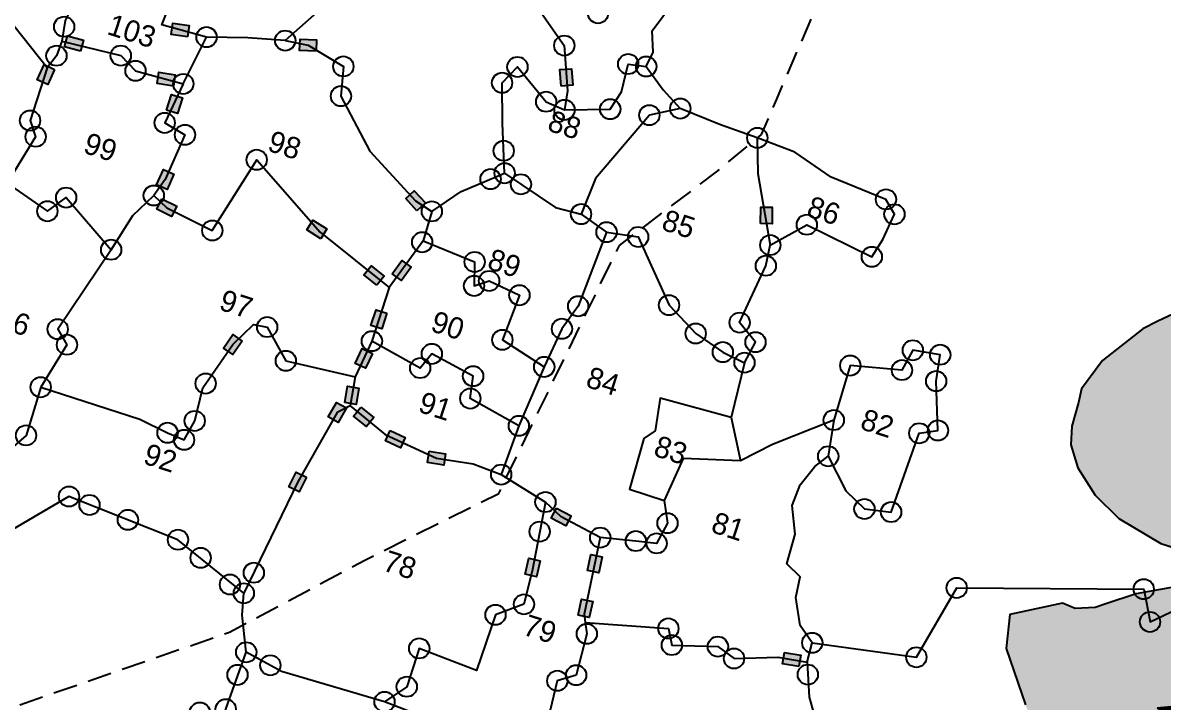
# Model space of a CAD drawing. Header units: metres. Extents: x 283060 to 287329, y 2093135 to 2097999.
# Drawn here: x 285063.6 to 285300.6, y 2095788 to 2095929.3 of the extents above; entities that cross this region are included whole.
import ezdxf
from ezdxf.enums import TextEntityAlignment as Align

# ---------------------------------------------------------------- set-up
doc = ezdxf.new("R2010")
doc.units = ezdxf.units.M
doc.linetypes.add('DASHED', pattern=[0.75, 0.5, -0.25])
for name, color, linetype in [('LINE_FOOTPATH', 1, 'DASHED'), ('POLY_HATCH', 12, 'Continuous'), ('POLY_PARCEL', 6, 'Continuous'), ('SYM_ARROW', 1, 'Continuous'), ('SYM_STONE', 1, 'Continuous'), ('TEXT_PARCEL', 7, 'Continuous')]:
    doc.layers.add(name, color=color, linetype=linetype)
doc.styles.add('TEXT_MAP', font='')
doc.styles.get('TEXT_MAP').set_extended_font_data('Kruti Dev 050')

# ---------------------------------------------------------------- blocks, each defined once
blk = doc.blocks.new('STONE')
blk.add_circle((0, 0), 0.851)
blk = doc.blocks.new('STONESQUAREFILLED')
blk.add_hatch(color=256).paths.add_polyline_path([(0.696, -0.481), (0.696, 0.481), (-0.696, 0.481), (-0.696, -0.481)])
blk.add_lwpolyline([(-0.696, 0.481), (0.696, 0.481), (0.696, -0.481), (-0.696, -0.481)], close=True)
blk = doc.blocks.new('ARROWASPECT')
h = blk.add_hatch(color=256)
h.paths.add_polyline_path([(2.85, -2.85), (3.72, -1.98), (0, 0)])
h.paths.add_polyline_path([(0, 0), (1.98, -3.72), (2.85, -2.85)])
for points in [[(0, 0), (17.15, -17.15)], [(0, 0), (1.98, -3.72)], [(0, 0), (3.72, -1.98)], [(3.72, -1.98), (1.98, -3.72)]]:
    blk.add_lwpolyline(points)

msp = doc.modelspace()

# ---------------------------------------------------------------- hatches: boundary and pattern name
at = {"layer": 'POLY_HATCH'}
h = msp.add_hatch(dxfattribs=at)
h.set_pattern_fill('ZIGZAG', color=256, scale=24.730919, angle=-17.9078, style=0)
h.set_pattern_definition([(342.09218, (284184.586, 2094971.0132), (3.892149, 1.9910427), [3.091365, -3.091365]), (72.09218, (284187.5275, 2094970.0627), (-1.9910427, 3.892149), [3.091365, -3.091365])])
h.paths.add_polyline_path([(285473.98, 2095935.98), (285477.88, 2095936.67), (285481.51, 2095938.52), (285484.97, 2095944.54), (285486.27, 2095951.91), (285484.05, 2095959.76), (285480.37, 2095963.76), (285490.08, 2095969.71), (285493.55, 2095973.78), (285495.66, 2095978.29), (285494.89, 2095984.59), (285492.75, 2095990.69), (285490.18, 2095993.47), (285483.75, 2095999.01), (285476.88, 2096002.52), (285473.34, 2096004.96), (285473.85, 2096006.53), (285478.52, 2096008.26), (285488.93, 2096015.18), (285496.67, 2096023.06), (285500.3, 2096031.62), (285499.02, 2096043.06), (285494.08, 2096055.9), (285484.57, 2096061.42), (285474.53, 2096063.15), (285465.09, 2096062.74), (285461.01, 2096060.16), (285457.13, 2096057.52), (285455.39, 2096055.49), (285453.47, 2096052.22), (285450.56, 2096049.91), (285446.8, 2096047.67), (285445.06, 2096046.29), (285443.14, 2096042.36), (285437.36, 2096047.91), (285432.25, 2096050.86), (285428.39, 2096052.97), (285424.22, 2096053.45), (285416.44, 2096049.48), (285412.52, 2096044.69), (285409.96, 2096039.46), (285408.06, 2096033.58), (285407.78, 2096029.35), (285408.14, 2096025.78), (285404.45, 2096030.43), (285396.58, 2096029.51), (285388.78, 2096027.49), (285379.24, 2096024.73), (285378.32, 2096022.08), (285376.6, 2096012.72), (285374.66, 2096008.77), (285368.16, 2096008.06), (285359.08, 2096004.72), (285354.16, 2096000.9), (285349.29, 2095992.53), (285347.4, 2095986), (285347.89, 2095982.82), (285350.08, 2095977.56), (285352.84, 2095974.72), (285354.96, 2095971.23), (285356.28, 2095969.29), (285355.78, 2095967.72), (285348.2, 2095969.74), (285342.02, 2095970.01), (285338.59, 2095960.08), (285338.96, 2095955.86), (285341.74, 2095950.41), (285344.12, 2095947.05), (285347.54, 2095943.57), (285350.23, 2095941.18), (285357.33, 2095938.95), (285355.06, 2095937.3), (285349.48, 2095935.42), (285343.62, 2095928.67), (285341.85, 2095923.19), (285341.78, 2095916.94), (285342.46, 2095913.04), (285343.85, 2095908.38), (285344.03, 2095905.83), (285337.83, 2095907.4), (285332.61, 2095908), (285328.4, 2095906.34), (285325.71, 2095901.37), (285325.5, 2095895.38), (285324.18, 2095890.61), (285321.84, 2095883.37), (285321.21, 2095880.76), (285323.07, 2095877.13), (285324.32, 2095875.65), (285328.19, 2095872.88), (285330.56, 2095870.17), (285335, 2095866.78), (285332.36, 2095865.04), (285327.21, 2095865.84), (285323.96, 2095865.16), (285317.94, 2095868.62), (285316.55, 2095871.02), (285314.72, 2095872.04), (285310.5, 2095871.03), (285306.66, 2095870.54), (285299.53, 2095867.22), (285296.42, 2095865.63), (285288.02, 2095859.05), (285283.7, 2095853.14), (285283.01, 2095850.33), (285281.63, 2095845.37), (285281.47, 2095841.53), (285282.94, 2095836.73), (285286.51, 2095831.03), (285291.44, 2095826.2), (285300.15, 2095821), (285308.18, 2095818.41), (285315.48, 2095817.56), (285320.64, 2095816.76), (285328.35, 2095817.24), (285327.88, 2095815.07), (285325.97, 2095810.5), (285324.63, 2095807.04), (285321.25, 2095799.26), (285316.71, 2095805.27), (285314.67, 2095807.66), (285311.97, 2095810.05), (285307.27, 2095811.57), (285302.39, 2095811.85), (285295.04, 2095810.54), (285288.74, 2095808.47), (285286.54, 2095807.67), (285282.37, 2095807.5), (285279.69, 2095808.58), (285268.77, 2095806.27), (285267.99, 2095799.17), (285272.01, 2095787.49), (285275.81, 2095778.48), (285281.46, 2095772.54), (285285.07, 2095769.65), (285290.69, 2095766.96), (285293.64, 2095765.36), (285301.08, 2095762.96), (285298.89, 2095760.85), (285296.47, 2095754.71), (285295, 2095748.85), (285293.11, 2095744.99), (285290.98, 2095743.08), (285288.98, 2095741.56), (285281.4, 2095732.17), (285279.05, 2095726.22), (285279.65, 2095717.38), (285285.41, 2095707.73), (285293.73, 2095702.02), (285300.34, 2095699.02), (285306.54, 2095697.45), (285313.84, 2095695.95), (285318.99, 2095695.8), (285321.78, 2095696.41), (285323.93, 2095697.02), (285326.33, 2095697.75), (285336.69, 2095697), (285336.06, 2095687.69), (285338.6, 2095680.81), (285343.4, 2095674.64), (285344.12, 2095668.43), (285349.36, 2095665.23), (285359.41, 2095662.19), (285365.74, 2095660.36), (285378.6, 2095662.91), (285382.91, 2095668.22), (285387.89, 2095679.59), (285389.9, 2095686.51), (285389.73, 2095690.67), (285390.53, 2095696.47), (285389.96, 2095701.41), (285390.45, 2095707.65), (285396.1, 2095706.35), (285400.58, 2095707.5), (285403.88, 2095710.33), (285406.65, 2095712.89), (285415.03, 2095722.08), (285415.14, 2095729.78), (285413.47, 2095733.99), (285418.46, 2095736.71), (285421.64, 2095738.49), (285424.98, 2095743.47), (285425.44, 2095749.59), (285424.22, 2095754.53), (285422.34, 2095759.63), (285429.56, 2095761.67), (285431.5, 2095762.99), (285433.49, 2095765.8), (285434.71, 2095768.22), (285435.06, 2095772.65), (285434.25, 2095774.86), (285434.15, 2095778.57), (285433.67, 2095781.1), (285430.09, 2095788.1), (285425.04, 2095792.54), (285441.96, 2095786.64), (285447.84, 2095784.09), (285453.06, 2095782.84), (285454.74, 2095784.02), (285455.62, 2095787.42), (285453.62, 2095792.61), (285450.78, 2095796.55), (285447.15, 2095802.7), (285444.7, 2095806.52), (285452.96, 2095807.31), (285459.27, 2095808.08), (285461.07, 2095810.31), (285462.03, 2095812.6), (285459.45, 2095823.32), (285453.6, 2095829.32), (285449.19, 2095833.77), (285455.88, 2095836.37), (285460.09, 2095838.03), (285464.23, 2095841.46), (285466.29, 2095843.82), (285464.33, 2095851.15), (285459.39, 2095857.29), (285454.72, 2095862.91), (285462.52, 2095864.28), (285471.05, 2095870.61), (285474.74, 2095873.31), (285473.96, 2095880.27), (285472.55, 2095884.62), (285468.81, 2095887.12), (285460.71, 2095890.17), (285466.24, 2095891.2), (285473.69, 2095894.85), (285474.32, 2095897.45), (285473.91, 2095899.53), (285468.24, 2095905.79), (285471.49, 2095907.45), (285476.43, 2095908.02), (285481.27, 2095912.29), (285483, 2095915.63), (285483.5, 2095918.49), (285483.89, 2095927.8), (285481.66, 2095930.26), (285476.74, 2095933.79)])
h.paths.add_polyline_path([(285447.39, 2095928.83), (285444.87, 2095927.05), (285441.66, 2095922.92), (285441.82, 2095922.27), (285443.37, 2095917.13), (285442.42, 2095913.42), (285441.77, 2095906.71), (285439.73, 2095901.75), (285437.15, 2095899.77), (285437.39, 2095895.15), (285439.24, 2095891.52), (285438.98, 2095884.69), (285439.14, 2095881.83), (285438.44, 2095879.67), (285437.18, 2095875.76), (285435.7, 2095873.85), (285433.76, 2095871.88), (285432.16, 2095869.59), (285434.08, 2095865.51), (285433.73, 2095861.08), (285431.66, 2095852.57), (285425.86, 2095848.12), (285423.15, 2095845.75), (285424.27, 2095843.87), (285424.33, 2095837.77), (285422.49, 2095832.99), (285419.47, 2095828.34), (285417.74, 2095825.66), (285415.68, 2095823.3), (285415.96, 2095820.82), (285415.86, 2095817.18), (285415.24, 2095813.92), (285413.27, 2095806.72), (285407.93, 2095802.01), (285407.44, 2095799.14), (285407.27, 2095795.95), (285408.03, 2095791.6), (285406.26, 2095786.11), (285402.21, 2095780.88), (285398.52, 2095779.62), (285398.28, 2095777.53), (285399.41, 2095775), (285401.28, 2095768.74), (285398.33, 2095759.63), (285395.01, 2095754.07), (285389.6, 2095750.5), (285388.06, 2095748.61), (285389.25, 2095743.9), (285389.7, 2095740.94), (285388.52, 2095737.29), (285386.38, 2095733.36), (285384.45, 2095730.74), (285382.01, 2095727.85), (285378.04, 2095721.32), (285377.67, 2095718.44), (285376.54, 2095713.62), (285376.11, 2095710.94), (285374.9, 2095707.87), (285372.02, 2095702.32), (285369.77, 2095700.02), (285366.28, 2095696.6), (285356.59, 2095696.25), (285352.32, 2095699.6), (285344.92, 2095703.09), (285341.16, 2095707.63), (285338.94, 2095713.5), (285338.39, 2095720.11), (285339.7, 2095724.15), (285347.06, 2095732.87), (285346.52, 2095734.56), (285344.22, 2095741.26), (285345.2, 2095750.56), (285347.7, 2095757.65), (285351.4, 2095759.7), (285349.41, 2095762.94), (285348.43, 2095770.97), (285352.06, 2095779.17), (285356.41, 2095780.58), (285355.34, 2095783.3), (285355.31, 2095786.55), (285356.16, 2095793.2), (285358.2, 2095798.16), (285361.53, 2095804.44), (285366.5, 2095808.46), (285365.37, 2095811.64), (285364.86, 2095817.42), (285364.17, 2095821.32), (285366.46, 2095827.07), (285368.92, 2095832.03), (285373.02, 2095832.65), (285372.21, 2095836.16), (285370.18, 2095841.63), (285371.26, 2095846.63), (285372.53, 2095849.89), (285374.62, 2095855.47), (285382.21, 2095859.74), (285379.68, 2095865.97), (285378.39, 2095870.71), (285377.26, 2095873.88), (285377.13, 2095880.2), (285378.02, 2095882.94), (285379.99, 2095888.36), (285381.9, 2095892.28), (285385.62, 2095899.21), (285382.8, 2095902.65), (285382.22, 2095908.09), (285382.85, 2095910.7), (285385.66, 2095916.72), (285389.13, 2095920.78), (285396.81, 2095928.47), (285396.14, 2095930.41), (285396.22, 2095936.01), (285397.34, 2095941.49), (285402.83, 2095950.16), (285407.46, 2095952.06), (285407.83, 2095954.54), (285409.17, 2095964.05), (285411.6, 2095969.54), (285413.45, 2095974.4), (285416.61, 2095977), (285420.04, 2095978.27), (285423.91, 2095982.21), (285424.78, 2095994.26), (285426.69, 2095998.83), (285429.45, 2096002.7), (285431.97, 2096005.13), (285435.52, 2096008.09), (285442.66, 2096010.76), (285446.64, 2096009.69), (285450.79, 2096011.65), (285453.87, 2096013.68), (285460.82, 2096011.43), (285460.25, 2096008.8), (285459.18, 2096004.82), (285461.51, 2095999.96), (285463.17, 2095996.4), (285463.81, 2095991), (285462.88, 2095985.46), (285459.49, 2095978.99), (285456.7, 2095977.72), (285452.6, 2095977.75), (285454.21, 2095972.69), (285455.69, 2095967.24), (285456.6, 2095960.67), (285456.05, 2095957.61), (285454.79, 2095952.39), (285452.13, 2095947.33), (285447.86, 2095949.01), (285449.58, 2095945.64), (285450.59, 2095942.07), (285451.09, 2095937.58), (285450.5, 2095931.29)], flags=16)

# ---------------------------------------------------------------- linework, layer by layer
at = {"layer": 'LINE_FOOTPATH', "ltscale": 10, "flags": 128}
msp.add_lwpolyline([(285028.33, 2095748.99), (285058.29, 2095785.84), (285106.56, 2095802.57), (285134.83, 2095817.62), (285162.54, 2095831.42), (285187.62, 2095882.98), (285207.81, 2095898.27), (285217.16, 2095906.03), (285220.33, 2095913.41), (285238.14, 2095954.63), (285270.63, 2095990.91), (285293.3, 2096012.24), (285312.73, 2096030.57), (285341.79, 2096044.83), (285387.69, 2096069.69), (285400.99, 2096077.48), (285420.82, 2096081.06), (285481.41, 2096089.82)], dxfattribs=at)
at = {"layer": 'POLY_HATCH'}
for points in [[(285306.66, 2095870.54), (285299.53, 2095867.22), (285296.42, 2095865.63), (285288.02, 2095859.05), (285283.7, 2095853.14), (285283.01, 2095850.33), (285281.63, 2095845.37), (285281.47, 2095841.53), (285282.94, 2095836.73), (285286.51, 2095831.03), (285291.44, 2095826.2), (285300.15, 2095821), (285308.18, 2095818.41)], [(285302.39, 2095811.85), (285295.04, 2095810.54), (285288.74, 2095808.47), (285286.54, 2095807.67), (285282.37, 2095807.5), (285279.69, 2095808.58), (285268.77, 2095806.27), (285267.99, 2095799.17), (285272.01, 2095787.49)]]:
    msp.add_lwpolyline(points, dxfattribs=at)
at = {"layer": 'POLY_PARCEL'}
for points in [[(285123.1, 2095970.56), (285126.28, 2095963.29), (285121.83, 2095959.2), (285127.78, 2095949.35), (285125.73, 2095944.49), (285121.69, 2095943.15), (285121.45, 2095937.95), (285125.59, 2095936.61), (285125.92, 2095932.42), (285118.17, 2095925.56)], [(285207.52, 2095945.25), (285200.71, 2095954.13), (285195.46, 2095952.14), (285193.79, 2095946.26), (285183.18, 2095931.24), (285180.98, 2095935.86), (285177.92, 2095937.08), (285173.7, 2095936.14), (285170.97, 2095931.96), (285176.17, 2095924.52), (285176.81, 2095915.1), (285176.22, 2095911.15)], [(285068.68, 2095919.88), (285054.79, 2095937.4), (285059.33, 2095940.5), (285060.17, 2095946.56), (285048.08, 2095951.21)], [(285193.2, 2095920.17), (285194.62, 2095923.16), (285194.44, 2095927.6), (285207.52, 2095945.25)], [(285077.89, 2095940.73), (285072.43, 2095929.77), (285071.74, 2095925.43)], [(285101.82, 2095926.28), (285092.54, 2095928.8), (285095.37, 2095936.05), (285094.69, 2095939.15)], [(285071.74, 2095925.43), (285070.62, 2095922.42), (285068.68, 2095919.88)], [(285071.74, 2095925.43), (285083.99, 2095922.43), (285087.06, 2095919.28), (285096.99, 2095916.55)], [(285096.99, 2095916.55), (285101.82, 2095926.28)], [(285118.17, 2095925.56), (285110.43, 2095926.14), (285101.82, 2095926.28)], [(285118.17, 2095925.56), (285122.93, 2095924.61), (285130.26, 2095920.19), (285129.75, 2095914.02), (285135.74, 2095902.59), (285145.26, 2095892.26), (285148.64, 2095890.05)], [(285068.68, 2095919.88), (285065.14, 2095908.93), (285066.3, 2095905.58), (285060.39, 2095895.94)], [(285163.77, 2095897.98), (285163.35, 2095908.4), (285163.24, 2095916.79), (285166.43, 2095920.07), (285172.4, 2095912.85), (285176.22, 2095911.15)], [(285176.22, 2095911.15), (285185.72, 2095911.3), (285188.05, 2095914.93), (285189.45, 2095920.69), (285193.2, 2095920.17)], [(285193.2, 2095920.17), (285196.71, 2095915.35), (285200.28, 2095911.43)], [(285096.99, 2095916.55), (285093.12, 2095908.45), (285097.34, 2095905.97), (285093.23, 2095896.69), (285090.85, 2095893.36)], [(285200.28, 2095911.43), (285193.85, 2095910.06), (285182.67, 2095896.86), (285179.66, 2095889.49)], [(285216.29, 2095905.34), (285208.63, 2095908.04), (285200.28, 2095911.43)], [(285216.29, 2095905.34), (285216.42, 2095897.93), (285218.99, 2095883.05)], [(285218.99, 2095883.05), (285226.58, 2095887.28), (285240.09, 2095880.61), (285242.41, 2095884.23), (285244.79, 2095889.45), (285243.03, 2095892.55), (285231.62, 2095897.16), (285224.08, 2095902.36), (285216.29, 2095905.34)], [(285090.85, 2095893.36), (285093.56, 2095890.81), (285103.02, 2095886.08), (285112.24, 2095900.78), (285125.44, 2095885.72), (285139.79, 2095874.2)], [(285060.39, 2095895.94), (285068.74, 2095890.08), (285072.64, 2095892.92), (285081.99, 2095882.08)], [(285148.64, 2095890.05), (285154.73, 2095894.2), (285163.77, 2095897.98)], [(285163.77, 2095897.98), (285174.32, 2095890.85), (285179.66, 2095889.49)], [(285081.99, 2095882.08), (285086.51, 2095889.18), (285090.85, 2095893.36)], [(285148.64, 2095890.05), (285146.85, 2095883.93)], [(285179.66, 2095889.49), (285184.96, 2095885.73)], [(285184.96, 2095885.73), (285179.05, 2095870.33), (285175.68, 2095865.65), (285172, 2095857.72)], [(285184.96, 2095885.73), (285191.53, 2095884.73), (285197.94, 2095870.56), (285203.48, 2095864.67), (285209.12, 2095860.8), (285213.63, 2095858.6)], [(285081.99, 2095882.08), (285070.88, 2095865.56), (285072.81, 2095862.33), (285067.35, 2095853.49)], [(285146.85, 2095883.93), (285139.79, 2095874.2)], [(285146.85, 2095883.93), (285157.54, 2095879.54), (285157.42, 2095874.56), (285160.55, 2095875.59), (285166.85, 2095872.62), (285163.3, 2095863.35), (285172, 2095857.72)], [(285213.63, 2095858.6), (285215.92, 2095862.86), (285212.62, 2095866.92), (285218.06, 2095878.75), (285218.99, 2095883.05)], [(285139.79, 2095874.2), (285136.19, 2095863.07)], [(285067.35, 2095853.49), (285087.92, 2095846.84), (285093.72, 2095844.03), (285097.15, 2095842.55), (285099.36, 2095846.49), (285101.03, 2095853.4), (285107.28, 2095862.36), (285111.61, 2095866.55), (285114.42, 2095866.01), (285118.3, 2095858.99), (285132.68, 2095855.65)], [(285136.19, 2095863.07), (285132.68, 2095855.65)], [(285166.73, 2095845.46), (285156.64, 2095851.14), (285157.22, 2095855.79), (285148.65, 2095860.42), (285146.22, 2095857.48), (285136.19, 2095863.07)], [(285231.03, 2095839.13), (285234.7, 2095831.96), (285238.55, 2095828.18), (285244.1, 2095827.54), (285249.95, 2095843.92), (285253.83, 2095844.51), (285253.46, 2095854.77), (285254.31, 2095860.25), (285248.61, 2095861.17), (285246.36, 2095857.06), (285235.61, 2095858), (285232.18, 2095846.67)], [(285213.63, 2095858.6), (285210.88, 2095847.2)], [(285132.68, 2095855.65), (285131.67, 2095849.64)], [(285172, 2095857.72), (285166.73, 2095845.46)], [(285067.35, 2095853.49), (285064.3, 2095843.49), (285058.6, 2095838.55)], [(285210.88, 2095847.2), (285196.08, 2095851.2), (285195.03, 2095844.4), (285192.69, 2095842.85), (285189.74, 2095832.29), (285196.92, 2095829.93)], [(285131.67, 2095849.64), (285128.99, 2095848.27), (285120.77, 2095833.8), (285109.57, 2095810.65)], [(285131.67, 2095849.64), (285138.93, 2095843.69), (285149.63, 2095838.74), (285157.26, 2095837.58), (285163.06, 2095835.33)], [(285210.88, 2095847.2), (285212.81, 2095838.2)], [(285232.18, 2095846.67), (285219.47, 2095841.57), (285212.81, 2095838.2)], [(285232.18, 2095846.67), (285231.03, 2095839.13)], [(285166.73, 2095845.46), (285163.06, 2095835.33)], [(285227.71, 2095800.36), (285225.19, 2095803.94), (285224.3, 2095809.76), (285225.23, 2095814.06), (285222.43, 2095816.81), (285224.18, 2095822.92), (285223.56, 2095828.88), (285225.19, 2095833.19), (285228.27, 2095837.03), (285231.03, 2095839.13)], [(285212.81, 2095838.2), (285200.87, 2095838.71), (285196.92, 2095829.93)], [(285163.06, 2095835.33), (285172.25, 2095829.63)], [(285109.57, 2095810.65), (285095.88, 2095821.8), (285095.88, 2095821.8), (285095.88, 2095821.8), (285073.23, 2095830.77), (285073.23, 2095830.77), (285073.23, 2095830.77), (285056, 2095820.7)], [(285172.25, 2095829.63), (285169.47, 2095815.26), (285167.79, 2095808.36), (285161.87, 2095806.18), (285157.95, 2095794.6), (285146.02, 2095799.2), (285143.43, 2095791.24), (285138.81, 2095788.09)], [(285183.64, 2095822.23), (285175.53, 2095826.52), (285172.25, 2095829.63)], [(285196.92, 2095829.93), (285197.63, 2095825.23), (285195.36, 2095821.04), (285191.04, 2095821.51), (285183.64, 2095822.23)], [(285183.64, 2095822.23), (285180.31, 2095806.3), (285180.54, 2095804.59)], [(285227.71, 2095800.36), (285249.35, 2095797.35), (285257.73, 2095811.78), (285296.6, 2095811.52), (285297.91, 2095804.7), (285333.32, 2095821.55), (285354.68, 2095817.95), (285383.99, 2095815.3), (285392.44, 2095814.82)], [(285110.07, 2095798.39), (285109.22, 2095806.11), (285109.57, 2095810.65)], [(285180.54, 2095804.59), (285180.85, 2095802.22), (285178.64, 2095793.63), (285174.72, 2095792.47), (285172.46, 2095783.15), (285169.18, 2095779.93)], [(285180.54, 2095804.59), (285197.8, 2095803.35), (285198.53, 2095799.89), (285208.1, 2095799.56), (285211.45, 2095797.1), (285220.53, 2095797.39), (285226.64, 2095796.33)], [(285226.64, 2095796.33), (285227.71, 2095800.36)], [(285103.07, 2095782.62), (285105.81, 2095786.55), (285110.07, 2095798.39)], [(285138.81, 2095788.09), (285117.43, 2095794.42), (285110.07, 2095798.39)], [(285226.64, 2095796.33), (285227.06, 2095789.08), (285229.76, 2095779.53), (285226.37, 2095769.06), (285222.74, 2095765.49), (285216.94, 2095762.88)], [(285148.28, 2095784.4), (285148.28, 2095784.4), (285138.81, 2095788.09)]]:
    msp.add_lwpolyline(points, dxfattribs=at)

# ---------------------------------------------------------------- block references
at = {"layer": 'SYM_ARROW', "xscale": 0.6815692909093091, "yscale": 0.6815692909093091, "zscale": 0.6815692909093091, "rotation": 34.15181871520161}
msp.add_blockref('ARROWASPECT', (285299.38, 2095786.83), dxfattribs=at)
at = {"layer": 'SYM_STONE', "xscale": 2.473091899648725, "yscale": 2.473091899648725, "zscale": 2.473091899648725}
for name, p, rotation in [('STONE', (285183.18, 2095931.24), 342.0921771281583), ('STONE', (285072.22, 2095928.45), 342.0921771281583), ('STONESQUAREFILLED', (285096.32, 2095927.77), 171.4440211009398), ('STONE', (285101.82, 2095926.28), 342.0921771281583), ('STONE', (285118.17, 2095925.56), 342.0921771281583), ('STONE', (285176.17, 2095924.52), 342.0921771281583), ('STONE', (285070.62, 2095922.42), 342.0921771281583), ('STONESQUAREFILLED', (285074.25, 2095924.96), 165.0848474088758), ('STONE', (285083.99, 2095922.43), 342.0921771281583), ('STONESQUAREFILLED', (285122.93, 2095924.61), 177.27785100267), ('STONE', (285130.26, 2095920.19), 342.0921771281583), ('STONE', (285166.43, 2095920.07), 342.0921771281583), ('STONE', (285189.45, 2095920.69), 342.0921771281583), ('STONE', (285193.2, 2095920.17), 342.0921771281583), ('STONESQUAREFILLED', (285068.43, 2095918.5), 245.802427397598), ('STONE', (285087.06, 2095919.28), 342.0921771281583), ('STONESQUAREFILLED', (285176.6, 2095917.9), 94.73314827098305), ('STONESQUAREFILLED', (285093.43, 2095917.53), 171.4440211009398), ('STONE', (285096.99, 2095916.55), 342.0921771281583), ('STONE', (285163.24, 2095916.79), 342.0921771281583), ('STONE', (285129.75, 2095914.02), 342.0921771281583), ('STONE', (285172.4, 2095912.85), 342.0921771281583), ('STONESQUAREFILLED', (285095.15, 2095912.39), 72.9871338395904), ('STONE', (285176.22, 2095911.15), 342.0921771281583), ('STONE', (285185.72, 2095911.3), 342.0921771281583), ('STONE', (285193.85, 2095910.06), 342.0921771281583), ('STONE', (285200.28, 2095911.43), 342.0921771281583), ('STONE', (285065.14, 2095908.93), 342.0921771281583), ('STONE', (285093.12, 2095908.45), 342.0921771281583), ('STONE', (285066.3, 2095905.58), 342.0921771281583), ('STONE', (285097.34, 2095905.97), 342.0921771281583), ('STONE', (285216.29, 2095905.34), 342.0921771281583), ('STONE', (285112.24, 2095900.78), 342.0921771281583), ('STONE', (285163.58, 2095902.66), 342.0921771281583), ('STONESQUAREFILLED', (285093.23, 2095896.69), 66.0797215128589), ('STONE', (285160.85, 2095896.76), 342.0921771281583), ('STONE', (285163.77, 2095897.98), 342.0921771281583), ('STONE', (285167.16, 2095895.68), 342.0921771281583), ('STONE', (285090.85, 2095893.36), 342.0921771281583), ('STONE', (285072.64, 2095892.92), 342.0921771281583), ('STONESQUAREFILLED', (285145.26, 2095892.26), 132.630578076135), ('STONE', (285243.03, 2095892.55), 342.0921771281583), ('STONE', (285068.74, 2095890.08), 342.0921771281583), ('STONESQUAREFILLED', (285093.56, 2095890.81), 333.4239792277274), ('STONE', (285148.64, 2095890.05), 342.0921771281583), ('STONE', (285179.66, 2095889.49), 342.0921771281583), ('STONE', (285244.79, 2095889.45), 342.0921771281583), ('STONESQUAREFILLED', (285218.19, 2095889.21), 89.38909323782062), ('STONE', (285226.58, 2095887.28), 342.0921771281583), ('STONE', (285103.02, 2095886.08), 342.0921771281583), ('STONESQUAREFILLED', (285124.76, 2095886.3), 147.9719766918566), ('STONE', (285184.96, 2095885.73), 342.0921771281583), ('STONE', (285191.53, 2095884.73), 342.0921771281583), ('STONE', (285081.99, 2095882.08), 342.0921771281583), ('STONE', (285146.64, 2095883.64), 342.0921771281583), ('STONE', (285218.99, 2095883.05), 342.0921771281583), ('STONE', (285157.54, 2095879.54), 342.0921771281583), ('STONE', (285240.09, 2095880.61), 342.0921771281583), ('STONESQUAREFILLED', (285142.37, 2095877.75), 54.03045250867395), ('STONE', (285218.06, 2095878.75), 342.0921771281583), ('STONESQUAREFILLED', (285136.63, 2095876.74), 141.2242693658482), ('STONE', (285157.42, 2095874.56), 342.0921771281583), ('STONE', (285160.55, 2095875.59), 342.0921771281583), ('STONE', (285166.85, 2095872.62), 342.0921771281583), ('STONE', (285179.05, 2095870.33), 342.0921771281583), ('STONE', (285197.94, 2095870.56), 342.0921771281583), ('STONE', (285070.88, 2095865.56), 342.0921771281583), ('STONE', (285114.42, 2095866.01), 342.0921771281583), ('STONESQUAREFILLED', (285137.66, 2095867.61), 252.0921771281583), ('STONE', (285175.68, 2095865.65), 342.0921771281583), ('STONE', (285212.62, 2095866.92), 342.0921771281583), ('STONE', (285136.19, 2095863.07), 342.0921771281583), ('STONE', (285163.3, 2095863.35), 342.0921771281583), ('STONE', (285203.48, 2095864.67), 342.0921771281583), ('STONE', (285215.92, 2095862.86), 342.0921771281583), ('STONE', (285072.81, 2095862.33), 342.0921771281583), ('STONESQUAREFILLED', (285107.28, 2095862.36), 235.1167005324826), ('STONE', (285148.65, 2095860.42), 342.0921771281583), ('STONE', (285209.12, 2095860.8), 342.0921771281583), ('STONE', (285248.61, 2095861.17), 342.0921771281583), ('STONE', (285254.31, 2095860.25), 342.0921771281583), ('STONE', (285118.3, 2095858.99), 342.0921771281583), ('STONESQUAREFILLED', (285134.49, 2095859.49), 244.6565235883019), ('STONE', (285213.63, 2095858.6), 342.0921771281583), ('STONE', (285235.61, 2095858), 342.0921771281583), ('STONE', (285146.22, 2095857.48), 342.0921771281583), ('STONE', (285157.22, 2095855.79), 342.0921771281583), ('STONE', (285172, 2095857.72), 342.0921771281583), ('STONE', (285246.36, 2095857.06), 342.0921771281583), ('STONE', (285067.35, 2095853.49), 342.0921771281583), ('STONE', (285101.63, 2095854.26), 342.0921771281583), ('STONE', (285253.46, 2095854.77), 342.0921771281583), ('STONESQUAREFILLED', (285132.03, 2095851.83), 80.4628452077437), ('STONE', (285156.64, 2095851.14), 342.0921771281583), ('STONE', (285099.36, 2095846.49), 342.0921771281583), ('STONESQUAREFILLED', (285128.99, 2095848.27), 240.4167914911533), ('STONESQUAREFILLED', (285134.48, 2095847.34), 320.6669025019687), ('STONE', (285232.18, 2095846.67), 342.0921771281583), ('STONE', (285093.72, 2095844.03), 342.0921771281583), ('STONE', (285166.73, 2095845.46), 342.0921771281583), ('STONE', (285249.95, 2095843.92), 342.0921771281583), ('STONE', (285253.83, 2095844.51), 342.0921771281583), ('STONE', (285064.3, 2095843.49), 342.0921771281583), ('STONE', (285097.15, 2095842.55), 342.0921771281583), ('STONESQUAREFILLED', (285141.07, 2095842.7), 335.184930175579), ('STONE', (285231.03, 2095839.13), 342.0921771281583), ('STONESQUAREFILLED', (285149.63, 2095838.74), 351.3329728088653), ('STONE', (285163.06, 2095835.33), 342.0921771281583), ('STONESQUAREFILLED', (285120.77, 2095833.8), 244.1658539868946), ('STONE', (285073.23, 2095830.77), 342.0921771281583), ('STONE', (285172.25, 2095829.63), 342.0921771281583), ('STONE', (285077.5, 2095829.02), 342.0921771281583), ('STONE', (285238.55, 2095828.18), 342.0921771281583), ('STONE', (285244.1, 2095827.54), 342.0921771281583), ('STONE', (285085.47, 2095825.92), 342.0921771281583), ('STONESQUAREFILLED', (285175.53, 2095826.52), 332.089910423568), ('STONE', (285197.63, 2095825.23), 342.0921771281583), ('STONE', (285171.05, 2095823.47), 342.0921771281583), ('STONE', (285183.64, 2095822.23), 342.0921771281583), ('STONE', (285095.88, 2095821.8), 342.0921771281583), ('STONE', (285191.04, 2095821.51), 342.0921771281583), ('STONE', (285195.36, 2095821.04), 342.0921771281583), ('STONE', (285100.59, 2095818.02), 342.0921771281583), ('STONESQUAREFILLED', (285169.61, 2095816.02), 257.0676275405007), ('STONESQUAREFILLED', (285182.51, 2095816.82), 258.199320538904), ('STONE', (285111.64, 2095814.93), 342.0921771281583), ('STONE', (285106.69, 2095812.48), 342.0921771281583), ('STONE', (285109.57, 2095810.65), 342.0921771281583), ('STONE', (285257.73, 2095811.78), 342.0921771281583), ('STONE', (285296.6, 2095811.52), 342.0921771281583), ('STONE', (285167.79, 2095808.36), 342.0921771281583), ('STONE', (285161.87, 2095806.18), 342.0921771281583), ('STONESQUAREFILLED', (285180.56, 2095807.52), 78.19932053890574), ('STONE', (285197.8, 2095803.35), 342.0921771281583), ('STONE', (285297.91, 2095804.7), 342.0921771281583), ('STONE', (285180.85, 2095802.22), 342.0921771281583), ('STONE', (285146.02, 2095799.2), 342.0921771281583), ('STONE', (285198.53, 2095799.89), 342.0921771281583), ('STONE', (285208.1, 2095799.56), 342.0921771281583), ('STONE', (285227.71, 2095800.36), 342.0921771281583), ('STONE', (285110.07, 2095798.39), 342.0921771281583), ('STONE', (285211.45, 2095797.1), 342.0921771281583), ('STONE', (285249.35, 2095797.35), 342.0921771281583), ('STONE', (285115.08, 2095795.68), 342.0921771281583), ('STONESQUAREFILLED', (285223.41, 2095796.89), 170.2176132435887), ('STONE', (285226.79, 2095793.74), 342.0921771281583), ('STONE', (285108.25, 2095793.69), 342.0921771281583), ('STONE', (285174.72, 2095792.47), 342.0921771281583), ('STONE', (285178.64, 2095793.63), 342.0921771281583), ('STONE', (285143.43, 2095791.24), 342.0921771281583), ('STONE', (285138.81, 2095788.09), 342.0921771281583), ('STONE', (285100.44, 2095785.87), 342.0921771281583), ('STONE', (285105.81, 2095786.55), 342.0921771281583)]:
    msp.add_blockref(name, p, dxfattribs=dict(at, rotation=rotation))

# ---------------------------------------------------------------- texts
at = {"layer": 'TEXT_PARCEL', "style": 'TEXT_MAP'}
for s, p in [('103', (285086.32, 2095927.56)), ('88', (285176.25, 2095908.05)), ('99', (285079.8, 2095903.41)), ('98', (285118.07, 2095903.84)), ('86', (285230.12, 2095890.23)), ('85', (285199.96, 2095887.43)), ('89', (285163.75, 2095879.3)), ('97', (285108.01, 2095870.8)), ('96', (285061.78, 2095867.16)), ('90', (285151.98, 2095866.35)), ('84', (285184.22, 2095854.77)), ('91', (285149.41, 2095849.56)), ('82', (285241.26, 2095846)), ('92', (285092.25, 2095838.79)), ('83', (285198.32, 2095840.44)), ('81', (285210.26, 2095824.56)), ('78', (285142.03, 2095816.57)), ('79', (285171.14, 2095803.23))]:
    msp.add_text(s, height=4.452, rotation=342.0922, dxfattribs=at).set_placement(p, align=Align.MIDDLE)

doc.saveas('drawing.dxf')
